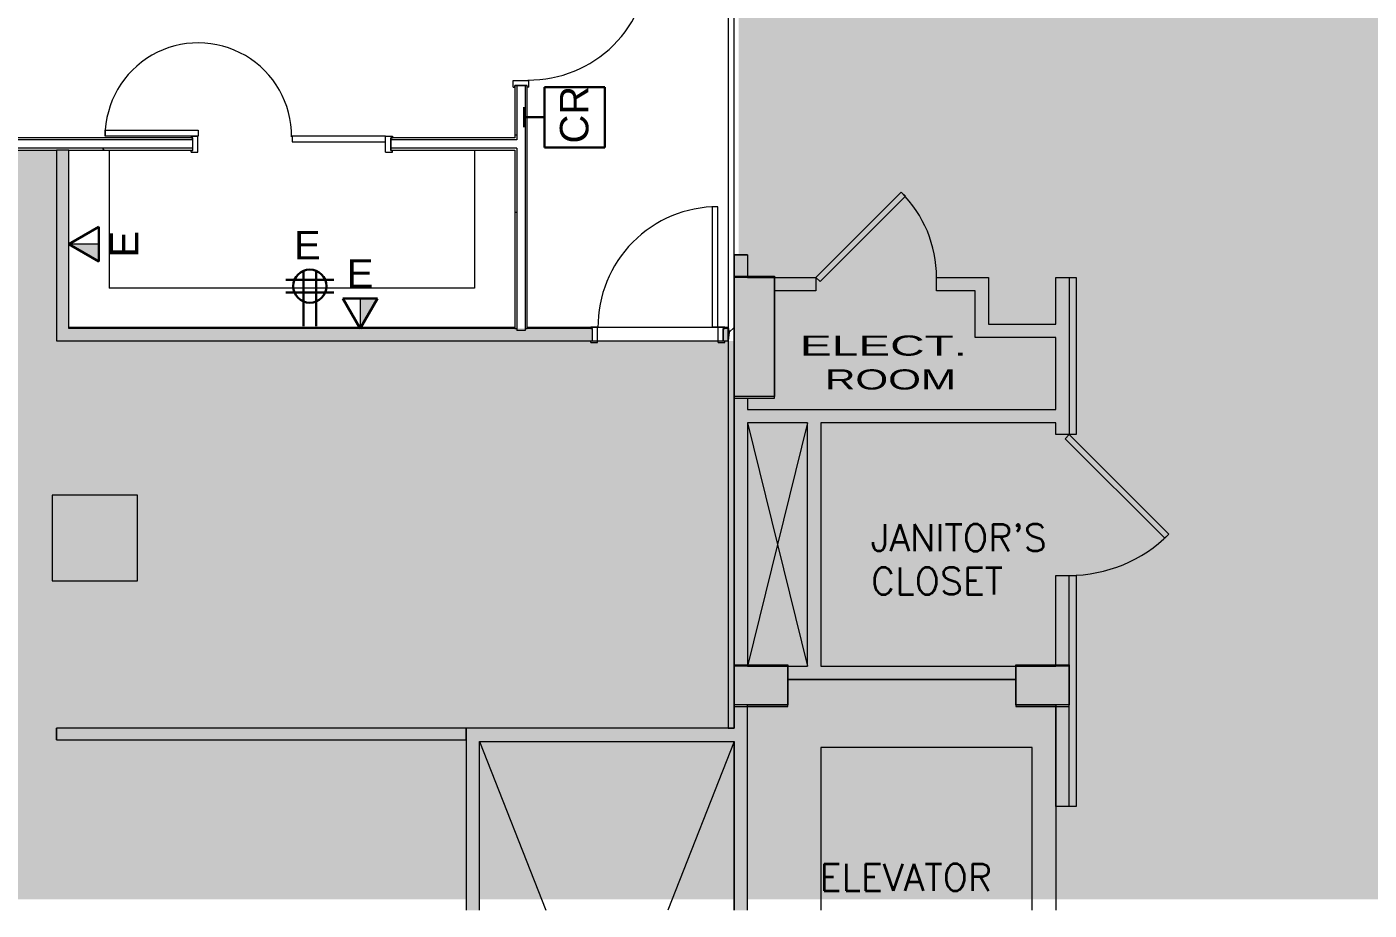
# Model space of a CAD drawing. Header units: inches. Extents: x 395 to 1878, y 644 to 1756.
# Drawn here: x 676.2 to 1076.7, y 644.2 to 907.8 of the extents above; entities that cross this region are included whole.
import ezdxf

# ---------------------------------------------------------------- set-up
doc = ezdxf.new("R2010")
doc.units = ezdxf.units.IN
doc.header["$MEASUREMENT"] = 0
for name, color, linetype, lineweight in [('4694_52_BB$0$BHT', 7, 'Continuous', 9), ('4694_52_BB$0$BPT', 7, 'Continuous', 9), ('4694_52_BB$0$BTX', 7, 'Continuous', 9), ('4694_52_BB$0$T-DRWG-BLCK__1', 7, 'Continuous', 9), ('9t floor LINKED_dwg', 8, 'Continuous', 9), ('A-ANNO-NOTE', 131, 'Continuous', 30), ('A-DETL', 90, 'Continuous', 9), ('A-DETL-GENF', 92, 'Continuous', 9), ('A-DOOR', 31, 'Continuous', 13), ('A-DOOR-FRAM', 31, 'Continuous', 20), ('A-WALL', 113, 'Continuous', 13), ('A-Wall-Exst', 7, 'Continuous', 9), ('A-WALL-PATT', 111, 'Continuous', 13), ('I-WALL', 2, 'Continuous', 13)]:
    doc.layers.add(name, color=color, linetype=linetype, lineweight=lineweight)
doc.styles.add('Arial', font='arial.ttf', dxfattribs={"width": 1.7, "height": 6})
doc.styles.add('Arial_1', font='arial.ttf', dxfattribs={"width": 1.5, "height": 6})
doc.styles.add('romans', font='romans__.ttf', dxfattribs={"height": 8})
doc.styles.add('Swis721 Lt BT', font='swissl.ttf', dxfattribs={"height": 8.514638})
pattern_1 = [(0, (0, 0), (30.72, 7.68), [1.267, -21.773, 1.267, -21.773, -122.88]), (0, (0, 0), (30.72, 7.68), [-46.08, 1.267, -44.813, 1.267, -21.773, -53.76]), (0, (0, 0), (30.72, 7.68), [-115.2, 1.267, -14.093, 1.267, -37.133]), (120, (11.52, 3.84), (-22.011075, 22.7643), [1.267, -21.773, 1.267, -21.773, -122.88]), (120, (11.52, 3.84), (-22.011075, 22.7643), [-46.08, 1.267, -44.813, 1.267, -21.773, -53.76]), (120, (11.52, 3.84), (-22.011075, 22.7643), [-115.2, 1.267, -14.093, 1.267, -37.133]), (240, (15.36, 19.2), (-8.708925, -30.4443), [1.267, -21.773, 1.267, -21.773, -122.88]), (240, (15.36, 19.2), (-8.708925, -30.4443), [-46.08, 1.267, -44.813, 1.267, -21.773, -53.76]), (240, (15.36, 19.2), (-8.708925, -30.4443), [-115.2, 1.267, -14.093, 1.267, -37.133])]

# ---------------------------------------------------------------- blocks, each defined once
blk = doc.blocks.new('9t floor LINKED_dwg_4694_52_BB$0$UNIT0-4997746-FIRST FLOOR POWER _ SIGNAL')
at = {"layer": '4694_52_BB$0$T-DRWG-BLCK__1', "flags": 128}
blk.add_lwpolyline([(887.25024, 797.00004), (899.25024, 797.00004), (899.25024, 833.00004), (887.25024, 833.00004)], close=True, dxfattribs=at)
blk = doc.blocks.new('9t floor LINKED_dwg_4694_52_BB$0$UNIT0-4997747-FIRST FLOOR POWER _ SIGNAL')
at = {"layer": '4694_52_BB$0$T-DRWG-BLCK__1', "flags": 128}
blk.add_lwpolyline([(887.25024, 705), (903.25024, 705), (903.25024, 717), (887.25024, 717)], close=True, dxfattribs=at)
blk = doc.blocks.new('9t floor LINKED_dwg_4694_52_BB$0$UNIT0-4997748-FIRST FLOOR POWER _ SIGNAL')
at = {"layer": '4694_52_BB$0$T-DRWG-BLCK__1', "flags": 128}
blk.add_lwpolyline([(971.25024, 705), (987.25024, 705), (987.25024, 717), (971.25024, 717)], close=True, dxfattribs=at)
blk = doc.blocks.new('9t floor LINKED_dwg-4848483-FIRST FLOOR POWER _ SIGNAL')
at = {"layer": '4694_52_BB$0$BHT'}
h = blk.add_hatch(color=256, dxfattribs=at)
h.paths.add_polyline_path([(1311.34, 644.22), (1315.25, 644.22), (1315.25, 693.07), (1227.25, 693.07), (1227.25, 705), (1223.25, 705), (1223.25, 644.22), (1227.25, 644.22), (1227.25, 689.07), (1271.25, 689.07), (1271.25, 644.22), (1311.25, 644.22)], flags=0)
h.paths.add_polyline_path([(807.25, 644.22), (811.25, 644.22), (811.25, 694.57), (887.25, 694.57), (887.25, 644.22), (891.25, 644.22), (891.25, 705), (887.25, 705), (887.25, 698.57), (807.25, 698.57), (807.25, 647.5)], flags=0)
h.paths.add_polyline_path([(1311.25, 647.07), (1275.25, 647.07), (1275.25, 689.07), (1311.25, 689.07), (1311.25, 647.5)], flags=0)
h.paths.add_polyline_path([(983.25, 675.14), (987.25, 675.14), (987.25, 705), (983.25, 705)], flags=0)
h.paths.add_polyline_path([(1127.25, 675.14), (1131.25, 675.14), (1131.25, 705), (1127.25, 705)], flags=0)
h.paths.add_polyline_path([(1136.69, 705.44), (1143.25, 705.44), (1143.25, 709), (1211.25, 709), (1211.25, 705.44), (1227.25, 705.44), (1227.25, 717), (1211.25, 717), (1211.25, 713), (1143.25, 713), (1143.25, 717), (1127.25, 717), (1127.25, 705.44)], flags=0)
h.paths.add_polyline_path([(903.25, 705.44), (903.25, 713), (971.25, 713), (971.25, 705.44), (987.25, 705.44), (987.25, 717), (913.13, 717), (913.13, 789.61), (983.25, 789.61), (983.25, 786.11), (987.25, 786.11), (987.25, 833), (983.25, 833), (983.25, 819.1), (963.13, 819.1), (963.13, 833), (947.63, 833), (947.63, 829), (959.13, 829), (959.13, 815.1), (983.25, 815.1), (983.25, 793.61), (891.25, 793.61), (891.25, 797), (887.25, 797), (887.25, 717.44), (891.25, 717.44), (891.25, 789.61), (909.13, 789.61), (909.13, 717), (887.25, 717), (887.25, 705.44), (891.25, 705.44)], flags=0)
h.paths.add_polyline_path([(1131.25, 717.44), (1131.25, 744.12), (1127.25, 744.11), (1127.25, 717.44)], flags=0)
h.paths.add_polyline_path([(987.25, 717.44), (987.25, 744.11), (983.25, 744.11), (983.25, 717.44)], flags=0)
h.paths.add_polyline_path([(1223.25, 717.44), (1227.25, 717.44), (1227.25, 833), (1211.25, 833), (1211.25, 821), (1223.25, 821), (1223.25, 746.25)], flags=0)
h.paths.add_polyline_path([(1127.25, 786.11), (1131.25, 786.11), (1131.25, 821), (1143.25, 821), (1143.25, 833), (1127.25, 833), (1127.25, 793.61)], flags=0)
h.paths.add_polyline_path([(891.68, 797.44), (899.25, 797.44), (899.25, 829), (911.63, 829), (911.63, 833), (887.25, 833), (887.25, 797.44), (891.25, 797.44)], flags=0)
h.paths.add_polyline_path([(887.25, 833.44), (891.25, 833.44), (891.25, 839.74), (887.25, 839.74)], flags=0)
at = {"lineweight": 9}
for p, q in [((891.25, 644.22), (891.25, 705.44)), ((811.25, 644.22), (811.25, 694.57))]:
    blk.add_line(p, q, dxfattribs=at)
at = {"lineweight": 9, "flags": 128}
blk.add_lwpolyline([(909.13, 717), (909.13, 789.61), (891.25, 789.61), (891.25, 717)], close=True, dxfattribs=at)
for points in [[(891.25, 705.44), (903.25, 705.44), (903.25, 713), (971.25, 713), (971.25, 705.44), (983.25, 705.44), (983.25, 644.22)], [(811.25, 694.57), (887.25, 694.57), (887.25, 644.22)]]:
    blk.add_lwpolyline(points, dxfattribs=at)
at = {"layer": '4694_52_BB$0$BPT'}
for p, q in [((909.13, 789.61), (891.25, 717)), ((987.25, 675.14), (987.25, 744.11)), ((971.25, 713), (903.25, 713)), ((891.25, 644.22), (891.25, 705)), ((811.25, 694.57), (831.02, 644.22))]:
    blk.add_line(p, q, dxfattribs=at)
at = {"layer": '4694_52_BB$0$BPT', "flags": 128}
for points in [[(911.63, 833), (937.08, 858.46), (938.32, 857.22), (912.86, 831.76)], [(899.25, 833.44), (899.25, 797.44), (887.25, 797.44), (887.25, 833.44)], [(683.75, 742.5), (709.25, 742.5), (709.25, 768), (683.75, 768)], [(887.25, 705.44), (887.25, 717.44), (903.25, 717.44), (903.25, 705.44)], [(971.25, 705.44), (971.25, 717.44), (987.25, 717.44), (987.25, 705.44)]]:
    blk.add_lwpolyline(points, close=True, dxfattribs=at)
for points in [[(887.25, 839.74), (891.25, 839.74), (887.25, 839.74), (887.25, 698.57), (807.25, 698.57), (807.25, 644.22)], [(891.25, 839.74), (891.25, 833), (911.63, 833), (911.63, 829), (899.25, 829)], [(891.25, 797), (891.25, 793.61), (983.25, 793.61), (983.25, 815.1), (959.13, 815.1), (959.13, 829), (947.63, 829), (947.63, 833), (963.13, 833), (963.13, 819.1), (983.25, 819.1)], [(983.25, 819.1), (983.25, 833), (989.25, 833), (989.25, 786.11), (983.25, 786.11), (983.25, 789.61), (913.13, 789.61), (913.13, 717), (983.25, 717), (983.25, 744.11), (989.25, 744.11), (989.25, 675.14), (983.25, 675.14), (983.25, 705)], [(987.25, 833), (987.25, 786.11), (1016.95, 756.41), (1015.71, 755.17), (986.01, 784.87), (987.25, 786.11)], [(891.25, 789.61), (891.25, 717), (909.13, 717), (909.13, 789.61), (891.25, 789.61), (909.13, 717)], [(811.25, 644.22), (811.25, 694.57), (887.25, 694.57)], [(887.25, 644.22), (887.25, 694.57), (867.48, 644.22)], [(976.13, 644.22), (976.13, 692.8), (913.13, 692.8), (913.13, 644.22)]]:
    blk.add_lwpolyline(points, dxfattribs=at)
at = {"layer": '4694_52_BB$0$BPT'}
for centre, radius, start, end in [((911.63, 833), 36, 0.0002, 45.0001), ((987.25, 786.11), 42, 270, 315.0001)]:
    blk.add_arc(centre, radius, start, end, dxfattribs=at)
at = {"layer": 'A-Wall-Exst'}
for p, q in [((821.75, 818.06), (688.75, 818.06)), ((845, 814.06), (884, 814.06))]:
    blk.add_line(p, q, dxfattribs=at)
at = {"layer": 'A-Wall-Exst', "flags": 128}
for points in [[(885.5, 814.06), (885.5, 698.57), (887.25, 698.57), (887.25, 818.06), (887.25, 936.06), (825.5, 936.06)], [(825.5, 932.06), (885.5, 932.06), (885.5, 818.06), (825.5, 818.06)], [(685, 698.56), (685, 695.06), (807.25, 695.06), (807.25, 698.56), (685, 698.56)]]:
    blk.add_lwpolyline(points, dxfattribs=at)
at = {"layer": 'A-WALL-PATT', "color": 7, "lineweight": 9}
for p, q in [((685, 695.06), (685, 698.56)), ((807.25, 698.56), (807.25, 695.06))]:
    blk.add_line(p, q, dxfattribs=at)
at = {"layer": 'A-WALL-PATT', "color": 7, "lineweight": 9, "flags": 128}
blk.add_lwpolyline([(885.75, 816.73), (885.5, 818.06), (885.75, 816.73), (885.5, 814.06), (885.75, 816.73), (887.25, 818.06)], close=True, dxfattribs=at)
blk.add_lwpolyline([(887.25, 698.57), (885.75, 698.57), (885.5, 698.57)], dxfattribs=at)
for name in ['9t floor LINKED_dwg_4694_52_BB$0$UNIT0-4997746-FIRST FLOOR POWER _ SIGNAL', '9t floor LINKED_dwg_4694_52_BB$0$UNIT0-4997747-FIRST FLOOR POWER _ SIGNAL', '9t floor LINKED_dwg_4694_52_BB$0$UNIT0-4997748-FIRST FLOOR POWER _ SIGNAL']:
    blk.add_blockref(name, (0, 0))
at = {"layer": '4694_52_BB$0$BPT', "char_height": 6, "attachment_point": 1, "line_spacing_factor": 0.938532}
for s, insert, width, style in [('ELECT.', (906.85, 815.68), 58.8567, 'Arial'), ('ROOM', (914.34, 805.58), 46.1922, 'Arial_1')]:
    blk.add_mtext(s, dxfattribs=dict(at, insert=insert, width=width, style=style))
at = {"layer": '4694_52_BB$0$BTX', "char_height": 8, "attachment_point": 1, "line_spacing_factor": 0.964689, "style": 'romans'}
for s, insert, width in [("JANITOR'S", (928.06, 759.38), 70.1459), ('CLOSET', (928.06, 746.43), 53.9731), ('ELEVATOR', (912.75, 658.01), 68.2319)]:
    blk.add_mtext(s, dxfattribs=dict(at, insert=insert, width=width))
blk = doc.blocks.new('Double Flush w-Skinny Lite - Int-N-LDMF-36_ x 84_-4929038-FIRST FLOOR POWER _ SIGNAL')
at = {"layer": 'A-DOOR', "lineweight": 20}
for p, q in [((16.15625, 38.1875), (16.15625, 2.375)), ((17.90625, 38.1875), (16.15625, 38.1875)), ((17.90625, 2.375), (17.90625, 38.1875)), ((16.15625, 2.375), (17.90625, 2.375))]:
    blk.add_line(p, q, dxfattribs=at)
at = {"layer": 'A-DOOR', "lineweight": 9}
blk.add_arc((17.90625, 2.375), 35.8125, 90, 180.5, dxfattribs=at)
at = {"layer": 'A-DOOR-FRAM'}
for p, q in [((-20, 2.375), (-18, 2.375)), ((-20, 2.375), (-20, 1.875)), ((-20, 1.875), (-19.5, 1.875)), ((-19.5, -1.875), (-19.5, 1.875)), ((-18, -2.375), (-18, 2.375)), ((18.000004, -2.375), (18.000004, 2.375)), ((18.000004, 2.375), (20.000004, 2.375)), ((19.500004, 1.875), (20.000004, 1.875)), ((19.500004, -1.875), (19.500004, 1.875)), ((20.000004, 2.375), (20.000004, 1.875)), ((-20, -1.875), (-19.5, -1.875)), ((-20, -2.375), (-20, -1.875)), ((-20, -2.375), (-18, -2.375)), ((18.000004, -2.375), (20.000004, -2.375)), ((19.500004, -1.875), (20.000004, -1.875)), ((20.000004, -2.375), (20.000004, -1.875))]:
    blk.add_line(p, q, dxfattribs=at)
blk = doc.blocks.new('Double Flush w-Skinny Lite - Int-N-LDMF-36_ x 84_-4979872-FIRST FLOOR POWER _ SIGNAL')
at = {"layer": 'A-DOOR', "lineweight": 20}
for p, q in [((16.15625, -2.375), (17.90625, -2.375)), ((16.15625, -38.1875), (16.15625, -2.375)), ((17.90625, -2.375), (17.90625, -38.1875)), ((17.90625, -38.1875), (16.15625, -38.1875))]:
    blk.add_line(p, q, dxfattribs=at)
at = {"layer": 'A-DOOR', "lineweight": 9}
blk.add_arc((17.90625, -2.375), 35.8125, 179.5, 270, dxfattribs=at)
at = {"layer": 'A-DOOR-FRAM'}
for p, q in [((-20, 2.375), (-20, 1.875)), ((-20, 2.375), (-18, 2.375)), ((-20, 1.875), (-19.5, 1.875)), ((-19.5, 1.875), (-19.5, -1.875)), ((-18, 2.375), (-18, -2.375)), ((18.000004, 2.375), (18.000004, -2.375)), ((18.000004, 2.375), (20.000004, 2.375)), ((19.500004, 1.875), (19.500004, -1.875)), ((19.500004, 1.875), (20.000004, 1.875)), ((20.000004, 2.375), (20.000004, 1.875)), ((-20, -2.375), (-20, -1.875)), ((-20, -1.875), (-19.5, -1.875)), ((-20, -2.375), (-18, -2.375)), ((18.000004, -2.375), (20.000004, -2.375)), ((19.500004, -1.875), (20.000004, -1.875)), ((20.000004, -2.375), (20.000004, -1.875))]:
    blk.add_line(p, q, dxfattribs=at)
blk = doc.blocks.new('Double Flush - Int-F-WDMF-60_ x 84_-4997597-FIRST FLOOR POWER _ SIGNAL')
at = {"layer": 'A-DOOR', "lineweight": 20}
for p, q in [((-55.71875, 4.125), (-27.90625, 4.125)), ((-55.71875, 2.375), (-55.71875, 4.125)), ((-27.90625, 4.125), (-27.90625, 2.375)), ((-27.90625, 2.375), (-55.71875, 2.375)), ((0.09375, 2.375), (0.09375, 0.625)), ((27.90625, 2.375), (0.09375, 2.375)), ((0.09375, 0.625), (27.90625, 0.625)), ((27.90625, 0.625), (27.90625, 2.375))]:
    blk.add_line(p, q, dxfattribs=at)
at = {"layer": 'A-DOOR', "lineweight": 9}
for centre, start, end in [((-27.90625, 2.375), 359.5, 180), ((27.90625, 2.375), 180, 180.5)]:
    blk.add_arc(centre, 27.8125, start, end, dxfattribs=at)
at = {"layer": 'A-DOOR-FRAM'}
for p, q in [((-30, 2.375), (-28, 2.375)), ((-30, 2.375), (-30, 1.875)), ((-30, 1.875), (-29.5, 1.875)), ((-29.5, -1.875), (-29.5, 1.875)), ((-28, -2.375), (-28, 2.375)), ((28.000004, -2.375), (28.000004, 2.375)), ((28.000004, 2.375), (30.000004, 2.375)), ((29.500004, 1.875), (30.000004, 1.875)), ((29.500004, -1.875), (29.500004, 1.875)), ((30.000004, 2.375), (30.000004, 1.875)), ((-30, -1.875), (-29.5, -1.875)), ((-30, -2.375), (-30, -1.875)), ((-30, -2.375), (-28, -2.375)), ((28.000004, -2.375), (30.000004, -2.375)), ((29.500004, -1.875), (30.000004, -1.875)), ((30.000004, -2.375), (30.000004, -1.875))]:
    blk.add_line(p, q, dxfattribs=at)

msp = doc.modelspace()

# ---------------------------------------------------------------- hatches: boundary and pattern name
at = {"layer": 'A-ANNO-NOTE', "lineweight": 9}
for points in [[(697.68, 837.78), (697.68, 842.94), (688.75, 842.94)], [(775.62, 817.81), (780.78, 826.74), (775.62, 826.74)]]:
    msp.add_hatch(color=256, dxfattribs=at).paths.add_polyline_path(points, flags=0)
at = {"layer": 'A-DETL-GENF'}
h = msp.add_hatch(color=254, dxfattribs=at)
h.paths.add_polyline_path([(811.25, 647.5), (887.25, 647.5), (887.25, 694.57), (811.25, 694.57), (811.25, 650.52)], flags=0)
h.paths.add_polyline_path([(807.08, 647.5), (807.25, 647.5), (807.25, 698.57), (887.25, 698.57), (887.25, 705), (891.25, 705), (891.25, 647.5), (1223.25, 647.5), (1223.25, 705), (1227.25, 705), (1227.25, 693.07), (1315.25, 693.07), (1315.25, 662.79), (1339.25, 662.79), (1339.25, 647.5), (1401.5, 647.5), (1401.5, 682.5), (1425.5, 682.5), (1425.5, 647.5), (1878.31, 647.5), (1878.31, 893.5), (1671.99, 893.5), (1671.99, 1257.87), (1663.25, 1257.87), (1663.25, 1256.51), (1667.49, 1256.51), (1667.49, 1238.51), (1649.49, 1238.51), (1649.49, 1254.12), (1429.25, 1254.12), (1429.25, 1233.5), (1403.75, 1233.5), (1403.75, 1254.12), (1216.25, 1254.12), (1216.25, 1237), (1198.25, 1237), (1198.25, 1250.56), (1104.25, 1250.56), (1104.25, 1198.56), (1135.73, 1198.56), (1135.73, 1194.56), (1104.25, 1194.56), (1104.25, 1191.56), (1100.25, 1191.56), (1100.25, 1254.56), (1102.13, 1254.56), (1102.13, 1257.87), (1014.25, 1257.87), (1014.25, 1219), (1002.25, 1219), (1002.25, 1250.56), (943.28, 1250.56), (943.28, 1208.56), (921.28, 1208.56), (921.28, 1232.56), (820.25, 1232.56), (820.25, 1102.56), (858.25, 1102.56), (858.25, 1098.56), (820.25, 1098.56), (820.25, 1084.56), (964.25, 1084.56), (964.25, 1098.56), (876.25, 1098.56), (876.25, 1102.56), (964.25, 1102.56), (964.25, 1161.64), (968.25, 1161.64), (968.25, 1106.56), (1010.25, 1106.56), (1010.25, 1109.59), (1014.25, 1109.59), (1014.25, 1073.1), (1010.25, 1073.1), (1010.25, 1076.56), (968.25, 1076.56), (968.25, 1018.56), (964.25, 1018.56), (964.25, 1080.56), (820.25, 1080.56), (820.25, 946.56), (858.25, 946.56), (858.25, 946.31), (876.25, 946.31), (876.25, 946.56), (971.53, 946.56), (971.53, 970.56), (1010.25, 970.56), (1010.25, 1037.1), (1014.25, 1037.1), (1014.25, 969), (1002.25, 969), (975.53, 966.56), (975.53, 918.56), (1010.25, 918.56), (1010.25, 950.56), (1014.25, 950.56), (1014.25, 914.56), (971.53, 914.56), (971.53, 927.72), (953.53, 927.72), (953.53, 914.56), (891.25, 914.56), (891.25, 911.3), (888.63, 911.3), (888.63, 839.74), (891.25, 839.74), (891.25, 833.44), (888.63, 833.44), (888.63, 833), (911.63, 833), (911.63, 829), (899.25, 829), (899.25, 797.44), (887.25, 797.44), (887.25, 814.06), (685, 814.06), (685, 870.94), (446.5, 870.94), (446.5, 891.94), (395.07, 891.94), (395.07, 647.5), (765.88, 647.5)], flags=0)
h.paths.add_polyline_path([(1271.25, 647.5), (1271.25, 689.07), (1227.25, 689.07), (1227.25, 647.5)], flags=0)
h.paths.add_polyline_path([(1311.25, 647.5), (1311.25, 689.07), (1275.25, 689.07), (1275.25, 647.5), (1275.68, 647.5)], flags=0)
h.paths.add_polyline_path([(903.25, 647.5), (903.25, 705.44), (887.25, 705.44), (887.25, 717), (909.13, 717), (909.13, 789.61), (891.25, 789.61), (891.25, 717.44), (887.25, 717.44), (887.25, 797), (891.25, 797), (891.25, 793.61), (983.25, 793.61), (983.25, 815.1), (959.13, 815.1), (959.13, 829), (947.63, 829), (947.63, 833), (963.13, 833), (963.13, 819.1), (983.25, 819.1), (983.25, 833), (987.25, 833), (987.25, 786.11), (983.25, 786.11), (983.25, 789.61), (913.13, 789.61), (913.13, 717), (987.25, 717), (987.25, 705.44), (971.25, 705.44), (971.25, 713), (903.25, 713)], flags=0)
h.paths.add_polyline_path([(1127.25, 675.14), (1127.25, 705), (1131.25, 705), (1131.25, 675.14)], flags=0)
h.paths.add_polyline_path([(983.25, 675.14), (983.25, 705), (987.25, 705), (987.25, 675.14)], flags=0)
h.paths.add_polyline_path([(1223.1, 705.44), (1211.25, 705.44), (1211.25, 709), (1143.25, 709), (1143.25, 705.44), (1127.25, 705.44), (1127.25, 717), (1143.25, 717), (1143.25, 713), (1211.25, 713), (1211.25, 717), (1227.25, 717), (1227.25, 705.44), (1223.25, 705.44)], flags=0)
h.paths.add_polyline_path([(1223.25, 717.44), (1223.25, 821), (1211.25, 821), (1211.25, 833), (1227.25, 833), (1227.25, 717.44)], flags=0)
h.paths.add_polyline_path([(1131.25, 717.44), (1127.25, 717.44), (1127.25, 744.12), (1131.25, 744.11)], flags=0)
h.paths.add_polyline_path([(983.25, 717.44), (983.25, 744.11), (987.25, 744.11), (987.25, 717.44)], flags=0)
h.paths.add_polyline_path([(1493, 746.25), (1493, 842.25), (1643.75, 842.25), (1643.75, 820.25), (1515, 820.25), (1515, 746.25), (1507.5, 746.25)], flags=0)
h.paths.add_polyline_path([(1407, 768), (1393, 768), (1393, 855.02), (1407, 855.02), (1407, 814.06)], flags=0)
h.paths.add_polyline_path([(1131.25, 786.11), (1127.25, 786.11), (1127.25, 833), (1143.25, 833), (1143.25, 821), (1131.25, 821), (1131.25, 793.61)], flags=0)
h.paths.add_polyline_path([(1772.49, 869.55), (1759.49, 869.55), (1759.49, 885.5), (1772.49, 885.5), (1772.49, 870)], flags=0)
h.paths.add_polyline_path([(1667.62, 870), (1647.75, 870), (1647.75, 890), (1667.62, 890), (1667.62, 889.13), (1667.75, 889.13), (1667.75, 870)], flags=0)
h.paths.add_polyline_path([(912.3, 918.56), (949.53, 918.56), (949.53, 931.72), (971.53, 931.72), (971.53, 934.56), (891.25, 934.56), (891.25, 918.56)], flags=0)
h.paths.add_polyline_path([(876.25, 934.19), (887.25, 934.19), (887.25, 934.56), (876.25, 934.56), (876.25, 938.56), (971.53, 938.56), (971.53, 942.56), (820.25, 942.56), (820.25, 938.56), (821.75, 938.56), (821.75, 934.56), (816.25, 934.56), (816.25, 934.19), (858.58, 934.19)], flags=0)
h.paths.add_polyline_path([(825.5, 934.56), (825.5, 938.56), (858.25, 938.56), (858.25, 934.56)], flags=0)
h.paths.add_polyline_path([(1202.25, 951), (1198.25, 951), (1198.25, 968.56), (1216.25, 968.56), (1216.25, 951)], flags=0)
h.paths.add_polyline_path([(1002.25, 966.56), (975.53, 966.56), (1002.25, 969)], flags=0)
h.paths.add_polyline_path([(1202.25, 969), (1198.25, 969), (1198.25, 1194.56), (1171.73, 1194.56), (1171.73, 1198.56), (1198.25, 1198.56), (1198.25, 1236.56), (1202.25, 1236.56), (1202.25, 969.65)], flags=0)
h.paths.add_polyline_path([(817, 977.94), (817, 1106.37), (816.25, 1106.37), (816.25, 977.94)], flags=0)
h.paths.add_polyline_path([(1429.25, 988), (1403.75, 988), (1403.75, 1013.5), (1429.25, 1013.5)], flags=0)
h.paths.add_polyline_path([(1649.49, 992.51), (1649.49, 1010.51), (1667.49, 1010.51), (1667.49, 992.51), (1663.27, 992.51)], flags=0)
h.paths.add_polyline_path([(1010.25, 1080.56), (1010.25, 1102.56), (968.25, 1102.56), (968.25, 1080.56), (997.73, 1080.56)], flags=0)
h.paths.add_polyline_path([(816.25, 1110.12), (817, 1110.12), (817, 1254.12), (816.25, 1254.12), (816.25, 1132.36)], flags=0)
h.paths.add_polyline_path([(1663.27, 1117.61), (1647.27, 1117.61), (1647.27, 1130.61), (1663.27, 1130.61)], flags=0)
h.paths.add_polyline_path([(1010.25, 1145.59), (1010.25, 1218.56), (1014.25, 1218.56), (1014.25, 1145.59)], flags=0)
h.paths.add_polyline_path([(925.28, 1212.56), (939.28, 1212.56), (939.28, 1250.56), (876.25, 1250.56), (876.25, 1243), (858.25, 1243), (858.25, 1250.56), (820.25, 1250.56), (820.25, 1236.56), (925.28, 1236.56), (925.28, 1226.56)], flags=0)
at = {"layer": 'A-WALL-PATT', "lineweight": 9}
h = msp.add_hatch(dxfattribs=at)
h.set_pattern_fill('FP_4', color=256, style=0, pattern_type=2)
h.set_pattern_definition(pattern_1)
h.paths.add_polyline_path([(821.75, 817.81), (822.38, 817.81), (822.38, 871.56), (821.75, 871.56), (821.75, 870.94)], flags=0)
h.paths.add_polyline_path([(822.38, 874.06), (822.38, 890.31), (821.75, 890.31), (821.75, 874.06)], flags=0)
h.paths.add_polyline_path([(822.38, 929.31), (822.38, 934.19), (821.75, 934.19), (821.75, 929.31)], flags=0)
h = msp.add_hatch(dxfattribs=at)
h.set_pattern_fill('FP_4', color=256, style=0, pattern_type=2)
h.set_pattern_definition(pattern_1)
h.paths.add_polyline_path([(613, 874.06), (725.75, 874.06), (725.75, 874.69), (613, 874.69)], flags=0)
h.paths.add_polyline_path([(821.75, 874.06), (821.75, 874.69), (784.75, 874.69), (784.75, 874.06)], flags=0)
h = msp.add_hatch(dxfattribs=at)
h.set_pattern_fill('FP_4', color=256, style=0, pattern_type=2)
h.set_pattern_definition(pattern_1)
h.paths.add_polyline_path([(821.75, 870.94), (821.75, 871.56), (784.75, 871.56), (784.75, 870.94)], flags=0)
h.paths.add_polyline_path([(673.18, 870.94), (725.75, 870.94), (725.75, 871.56), (613, 871.56), (613, 870.94)], flags=0)
msp.add_hatch(color=7, dxfattribs=at).paths.add_polyline_path([(688.75, 817.81), (688.75, 870.94), (685, 870.94), (685, 817.81)], flags=0)
h = msp.add_hatch(color=7, dxfattribs=at)
h.paths.add_polyline_path([(885.5, 814.06), (885.5, 817.81), (884, 817.81), (884, 814.06)], flags=0)
h.paths.add_polyline_path([(685, 814.06), (845, 814.06), (845, 817.81), (685, 817.81)], flags=0)

# ---------------------------------------------------------------- linework, layer by layer
at = {"layer": 'A-ANNO-NOTE'}
for p, q in [((830.62, 889.81), (830.62, 871.81)), ((848.62, 889.81), (830.62, 889.81)), ((848.62, 871.81), (848.62, 889.81)), ((824.62, 877.81), (824.62, 883.81)), ((824.62, 880.81), (830.62, 880.81)), ((830.62, 871.81), (848.62, 871.81)), ((688.75, 842.94), (697.68, 848.09)), ((697.68, 848.09), (697.68, 837.78)), ((688.75, 842.94), (697.68, 837.78)), ((758.7, 818.47), (758.7, 834.99)), ((762.53, 818.47), (762.53, 834.99)), ((753.44, 832.34), (767.79, 832.34)), ((753.44, 828.51), (767.79, 828.51)), ((775.62, 817.81), (770.47, 826.74)), ((770.47, 826.74), (780.78, 826.74)), ((775.62, 817.81), (780.78, 826.74))]:
    msp.add_line(p, q, dxfattribs=at)
at = {"layer": 'A-ANNO-NOTE', "lineweight": 9}
for p, q in [((688.75, 842.94), (697.68, 837.78)), ((697.68, 842.94), (688.75, 842.94)), ((697.68, 837.78), (697.68, 842.94)), ((775.62, 817.81), (780.78, 826.74)), ((780.78, 826.74), (775.62, 826.74)), ((775.62, 826.74), (775.62, 817.81))]:
    msp.add_line(p, q, dxfattribs=at)
at = {"layer": 'A-ANNO-NOTE'}
msp.add_circle((760.62, 830.43), 4.95, dxfattribs=at)
at = {"layer": 'A-DETL', "lineweight": 13}
for p, q in [((700.75, 870.94), (700.75, 829.81)), ((809.75, 870.94), (809.75, 829.81)), ((809.75, 829.81), (700.75, 829.81))]:
    msp.add_line(p, q, dxfattribs=at)
at = {"layer": 'A-WALL'}
for p, q in [((822.38, 890.31), (822.38, 874.06)), ((824.88, 890.31), (824.88, 817.19)), ((725.75, 874.06), (613, 874.06)), ((822.38, 874.06), (784.75, 874.06)), ((725.75, 871.56), (613, 871.56)), ((822.38, 871.56), (784.75, 871.56)), ((822.38, 871.56), (822.38, 817.19))]:
    msp.add_line(p, q, dxfattribs=at)
at = {"layer": 'I-WALL'}
for p, q in [((825.5, 890.31), (821.75, 890.31)), ((821.75, 890.31), (821.75, 874.69)), ((825.5, 817.81), (825.5, 890.31)), ((725.75, 874.69), (613, 874.69)), ((725.75, 870.94), (725.75, 874.69)), ((821.75, 874.69), (784.75, 874.69)), ((784.75, 874.69), (784.75, 870.94)), ((613, 870.94), (685, 870.94)), ((688.75, 870.94), (725.75, 870.94)), ((784.75, 870.94), (821.75, 870.94)), ((821.75, 870.94), (821.75, 817.81)), ((821.75, 817.81), (822.38, 817.81)), ((824.88, 817.81), (825.5, 817.81))]:
    msp.add_line(p, q, dxfattribs=at)
at = {"layer": 'I-WALL', "color": 8, "lineweight": 20}
for p, q in [((685, 870.94), (685, 814.06)), ((688.75, 817.81), (688.75, 870.94)), ((821.75, 817.81), (688.75, 817.81)), ((845, 817.81), (825.5, 817.81)), ((845, 814.06), (845, 817.81)), ((885.5, 817.81), (884, 817.81)), ((884, 817.81), (884, 814.06)), ((885.5, 814.06), (885.5, 817.81)), ((685, 814.06), (845, 814.06)), ((884, 814.06), (885.5, 814.06))]:
    msp.add_line(p, q, dxfattribs=at)
at = {"layer": 'I-WALL', "lineweight": 9}
for p, q in [((688.75, 870.94), (685, 870.94)), ((824.88, 817.19), (822.38, 817.19))]:
    msp.add_line(p, q, dxfattribs=at)

# ---------------------------------------------------------------- block references
at = {"layer": '9t floor LINKED_dwg', "color": 7}
msp.add_blockref('9t floor LINKED_dwg-4848483-FIRST FLOOR POWER _ SIGNAL', (0, 0), dxfattribs=at)
at = {"layer": 'A-DOOR', "rotation": 89.99999999999986}
msp.add_blockref('Double Flush w-Skinny Lite - Int-N-LDMF-36_ x 84_-4979872-FIRST FLOOR POWER _ SIGNAL', (823.63, 909.81), dxfattribs=at)
at = {"layer": 'A-DOOR'}
for name, p in [('Double Flush - Int-F-WDMF-60_ x 84_-4997597-FIRST FLOOR POWER _ SIGNAL', (755.25, 872.81)), ('Double Flush w-Skinny Lite - Int-N-LDMF-36_ x 84_-4929038-FIRST FLOOR POWER _ SIGNAL', (864.5, 815.94))]:
    msp.add_blockref(name, p, dxfattribs=at)

# ---------------------------------------------------------------- texts
at = {"layer": 'A-ANNO-NOTE', "lineweight": 9, "rotation": 90, "line_spacing_factor": 1.00667, "style": 'Swis721 Lt BT'}
for s, insert, char_height, width, attachment_point in [('CR', (835.24, 872.98), 8.515, 19.116, 1), ('E', (700.93, 842.94), 8.51, 8.64, 2)]:
    msp.add_mtext(s, dxfattribs=dict(at, insert=insert, char_height=char_height, width=width, attachment_point=attachment_point))
at = {"layer": 'A-ANNO-NOTE', "lineweight": 9, "char_height": 8.51, "width": 8.64, "attachment_point": 2, "line_spacing_factor": 1.00667, "style": 'Swis721 Lt BT'}
for insert in [(759.88, 846.91), (775.62, 838.45)]:
    msp.add_mtext('E', dxfattribs=dict(at, insert=insert))

doc.saveas('drawing.dxf')
